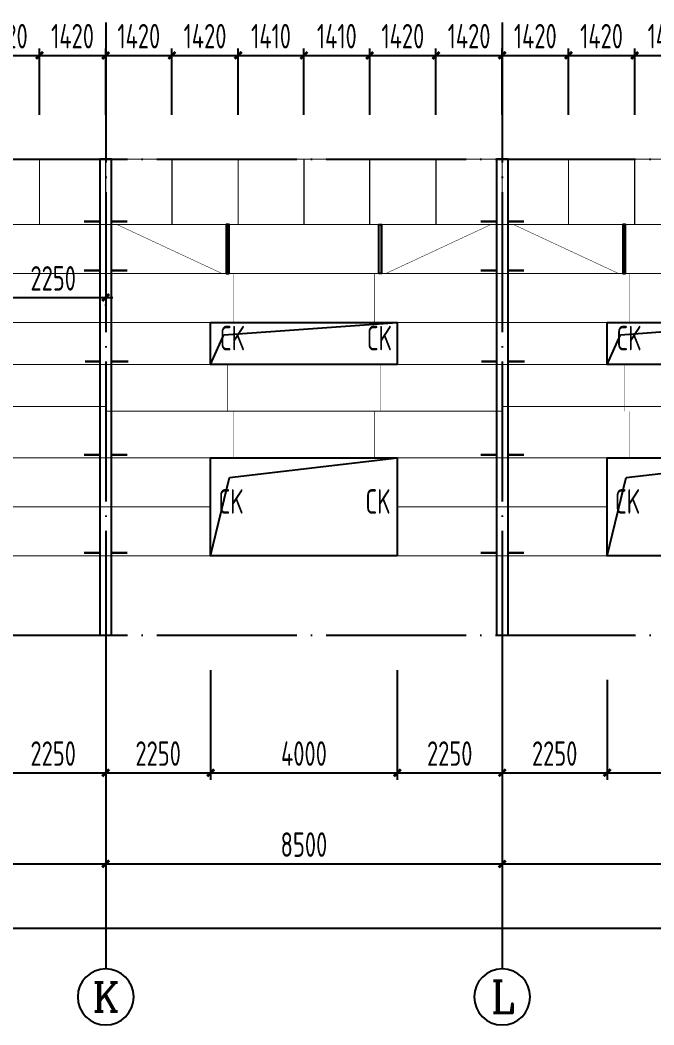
# Model space of a CAD drawing. Extents: x 753177 to 2169292, y -530934 to -273477.
# Drawn here: x 1785160 to 1798747, y -467485 to -445958 of the extents above; entities that cross this region are included whole.
import ezdxf
from ezdxf.enums import TextEntityAlignment as Align

# ---------------------------------------------------------------- set-up
doc = ezdxf.new("R2010")
doc.units = 0
doc.header["$LTSCALE"] = 1500
doc.header["$MEASUREMENT"] = 0
doc.linetypes.add('DOTE', pattern=[2.42, 2, -0.2, 0.02, -0.2])
doc.layers.get('Defpoints').update_dxf_attribs({"color": 252})
for name, color, linetype in [('AXIS', 3, 'Continuous'), ('AXIS_TEXT', 7, 'Continuous'), ('BOLT', 252, 'Continuous'), ('DIM', 3, 'Continuous'), ('THIN', 7, 'Continuous'), ('WINDOW', 4, 'Continuous')]:
    doc.layers.add(name, color=color, linetype=linetype)
doc.styles.add('_TCH_AXIS', font='COMPLEX', dxfattribs={"bigfont": 'GBCBIG'})
doc.styles.add('COMPLEX', font='COMPLEX')
doc.styles.add('TSSD_Dimension', font='Tssdeng.shx', dxfattribs={"width": 0.7, "bigfont": 'hztxt.shx'})
doc.styles.add('TSSD_Label', font='Tssdeng.shx', dxfattribs={"width": 0.7, "bigfont": 'hztxt.shx'})
doc.dimstyles.new('TSSD_150_150', dxfattribs={"dimtxt": 525, "dimasz": 150, "dimexe": 150, "dimexo": 375, "dimgap": 150, "dimtad": 1, "dimdec": 0, "dimzin": 0, "dimdsep": 46, "dimtxsty": 'TSSD_Dimension', "dimblk": 'ARCHTICK', "dimblk1": 'ARCHTICK', "dimblk2": 'ARCHTICK', "dimcen": 0, "dimdle": 150, "dimclrt": 7, "dimadec": 0, "dimazin": 0, "dimtfac": 1, "dimtdec": 0, "dimtix": 1, "dimtmove": 2, "dimatfit": 3, "dimfxl": 0, "dimtolj": 1, "dimtzin": 0, "dimarcsym": 0})

# ---------------------------------------------------------------- blocks, each defined once
blk = doc.blocks.new('_ArchTick')
at = {"color": 0, "linetype": 'ByBlock', "const_width": 0.4}
blk.add_lwpolyline([(-0.5, -0.5), (0.5, 0.5)], dxfattribs=at)
blk = doc.blocks.new('*D1140')
at = {"layer": 'AXIS', "color": 0, "lineweight": -2, "transparency": 16777216}
for p, q in [((1778495, -460660), (1778495, -464185)), ((1786995, -460660), (1786995, -464185)), ((1778345, -464035), (1787145, -464035))]:
    blk.add_line(p, q, dxfattribs=at)
at = {"layer": 'Defpoints', "color": 0, "transparency": 16777216}
for p in [(1778495, -460285), (1786995, -460285), (1786995, -464035)]:
    blk.add_point(p, dxfattribs=at)
at = {"layer": 'AXIS', "color": 0, "lineweight": -2, "transparency": 16777216, "xscale": 150, "yscale": 150, "zscale": 150, "rotation": 180}
blk.add_blockref('_ArchTick', (1778495, -464035), dxfattribs=at)
at = {"layer": 'AXIS', "color": 0, "lineweight": -2, "transparency": 16777216, "xscale": 150, "yscale": 150, "zscale": 150}
blk.add_blockref('_ArchTick', (1786995, -464035), dxfattribs=at)
at = {"layer": 'AXIS', "color": 7, "transparency": 16777216, "insert": (1782745, -463622), "char_height": 525, "attachment_point": 5, "style": 'TSSD_Dimension'}
blk.add_mtext('\\A1;8500', dxfattribs=at)
blk = doc.blocks.new('*D1141')
at = {"layer": 'AXIS', "color": 0, "lineweight": -2, "transparency": 16777216}
for p, q in [((1786995, -460660), (1786995, -464185)), ((1795495, -460660), (1795495, -464185)), ((1786845, -464035), (1795645, -464035))]:
    blk.add_line(p, q, dxfattribs=at)
at = {"layer": 'Defpoints', "color": 0, "transparency": 16777216}
for p in [(1786995, -460285), (1795495, -460285), (1795495, -464035)]:
    blk.add_point(p, dxfattribs=at)
at = {"layer": 'AXIS', "color": 0, "lineweight": -2, "transparency": 16777216, "xscale": 150, "yscale": 150, "zscale": 150, "rotation": 180}
blk.add_blockref('_ArchTick', (1786995, -464035), dxfattribs=at)
at = {"layer": 'AXIS', "color": 0, "lineweight": -2, "transparency": 16777216, "xscale": 150, "yscale": 150, "zscale": 150}
blk.add_blockref('_ArchTick', (1795495, -464035), dxfattribs=at)
at = {"layer": 'AXIS', "color": 7, "transparency": 16777216, "insert": (1791245, -463622), "char_height": 525, "attachment_point": 5, "style": 'TSSD_Dimension'}
blk.add_mtext('\\A1;8500', dxfattribs=at)
blk = doc.blocks.new('*D1142')
at = {"layer": 'AXIS', "color": 0, "lineweight": -2, "transparency": 16777216}
for p, q in [((1795495, -460660), (1795495, -464185)), ((1803995, -460660), (1803995, -464185)), ((1795345, -464035), (1804145, -464035))]:
    blk.add_line(p, q, dxfattribs=at)
at = {"layer": 'Defpoints', "color": 0, "transparency": 16777216}
for p in [(1795495, -460285), (1803995, -460285), (1803995, -464035)]:
    blk.add_point(p, dxfattribs=at)
at = {"layer": 'AXIS', "color": 0, "lineweight": -2, "transparency": 16777216, "xscale": 150, "yscale": 150, "zscale": 150, "rotation": 180}
blk.add_blockref('_ArchTick', (1795495, -464035), dxfattribs=at)
at = {"layer": 'AXIS', "color": 0, "lineweight": -2, "transparency": 16777216, "xscale": 150, "yscale": 150, "zscale": 150}
blk.add_blockref('_ArchTick', (1803995, -464035), dxfattribs=at)
at = {"layer": 'AXIS', "color": 7, "transparency": 16777216, "insert": (1799745, -463622), "char_height": 525, "attachment_point": 5, "style": 'TSSD_Dimension'}
blk.add_mtext('\\A1;8500', dxfattribs=at)
blk = doc.blocks.new('_AXISO')
blk.add_circle((0, 0), 0.5)
at = {"layer": 'AXIS_TEXT', "style": 'COMPLEX', "width": 1.041667}
blk.add_attdef('A', text='', height=0.56, dxfattribs=at).set_placement((-0.25, -0.28), (0.25, -0.28), align=Align.FIT)
blk = doc.blocks.new('*D1145')
at = {"layer": 'Defpoints', "color": 0, "transparency": 16777216}
for p in [(1710495, -459137), (1820995, -459137), (1820995, -465410)]:
    blk.add_point(p, dxfattribs=at)
at = {"layer": 'DIM', "color": 0, "lineweight": -2, "transparency": 16777216}
for p, q in [((1710495, -459512), (1710495, -465560)), ((1820995, -459512), (1820995, -465560)), ((1710345, -465410), (1821145, -465410))]:
    blk.add_line(p, q, dxfattribs=at)
at = {"layer": 'DIM', "color": 0, "lineweight": -2, "transparency": 16777216, "xscale": 150, "yscale": 150, "zscale": 150, "rotation": 180}
blk.add_blockref('_ArchTick', (1710495, -465410), dxfattribs=at)
at = {"layer": 'DIM', "color": 0, "lineweight": -2, "transparency": 16777216, "xscale": 150, "yscale": 150, "zscale": 150}
blk.add_blockref('_ArchTick', (1820995, -465410), dxfattribs=at)
at = {"layer": 'DIM', "color": 7, "transparency": 16777216, "insert": (1765745, -464998), "char_height": 525, "attachment_point": 5, "style": 'TSSD_Dimension'}
blk.add_mtext('\\A1;110500', dxfattribs=at)
blk = doc.blocks.new('*D1153')
at = {"layer": 'Defpoints', "color": 0, "transparency": 16777216}
for p in [(1786995, -459512), (1789245, -459512), (1789245, -462084)]:
    blk.add_point(p, dxfattribs=at)
at = {"layer": 'DIM', "color": 0, "lineweight": -2, "transparency": 16777216}
for p, q in [((1786995, -459887), (1786995, -462234)), ((1789245, -459887), (1789245, -462234)), ((1786845, -462084), (1789395, -462084))]:
    blk.add_line(p, q, dxfattribs=at)
at = {"layer": 'DIM', "color": 0, "lineweight": -2, "transparency": 16777216, "xscale": 150, "yscale": 150, "zscale": 150, "rotation": 180}
blk.add_blockref('_ArchTick', (1786995, -462084), dxfattribs=at)
at = {"layer": 'DIM', "color": 0, "lineweight": -2, "transparency": 16777216, "xscale": 150, "yscale": 150, "zscale": 150}
blk.add_blockref('_ArchTick', (1789245, -462084), dxfattribs=at)
at = {"layer": 'DIM', "color": 7, "transparency": 16777216, "insert": (1788120, -461672), "char_height": 525, "attachment_point": 5, "style": 'TSSD_Dimension'}
blk.add_mtext('\\A1;2250', dxfattribs=at)
blk = doc.blocks.new('*D1154')
at = {"layer": 'Defpoints', "color": 0, "transparency": 16777216}
for p in [(1789245, -459512), (1793245, -459512), (1793245, -462084)]:
    blk.add_point(p, dxfattribs=at)
at = {"layer": 'DIM', "color": 0, "lineweight": -2, "transparency": 16777216}
for p, q in [((1789245, -459887), (1789245, -462234)), ((1793245, -459887), (1793245, -462234)), ((1789095, -462084), (1793395, -462084))]:
    blk.add_line(p, q, dxfattribs=at)
at = {"layer": 'DIM', "color": 0, "lineweight": -2, "transparency": 16777216, "xscale": 150, "yscale": 150, "zscale": 150, "rotation": 180}
blk.add_blockref('_ArchTick', (1789245, -462084), dxfattribs=at)
at = {"layer": 'DIM', "color": 0, "lineweight": -2, "transparency": 16777216, "xscale": 150, "yscale": 150, "zscale": 150}
blk.add_blockref('_ArchTick', (1793245, -462084), dxfattribs=at)
at = {"layer": 'DIM', "color": 7, "transparency": 16777216, "insert": (1791245, -461672), "char_height": 525, "attachment_point": 5, "style": 'TSSD_Dimension'}
blk.add_mtext('\\A1;4000', dxfattribs=at)
blk = doc.blocks.new('*D1155')
at = {"layer": 'Defpoints', "color": 0, "transparency": 16777216}
for p in [(1793245, -459512), (1795495, -459512), (1795495, -462084)]:
    blk.add_point(p, dxfattribs=at)
at = {"layer": 'DIM', "color": 0, "lineweight": -2, "transparency": 16777216}
for p, q in [((1793245, -459887), (1793245, -462234)), ((1795495, -459887), (1795495, -462234)), ((1793095, -462084), (1795645, -462084))]:
    blk.add_line(p, q, dxfattribs=at)
at = {"layer": 'DIM', "color": 0, "lineweight": -2, "transparency": 16777216, "xscale": 150, "yscale": 150, "zscale": 150, "rotation": 180}
blk.add_blockref('_ArchTick', (1793245, -462084), dxfattribs=at)
at = {"layer": 'DIM', "color": 0, "lineweight": -2, "transparency": 16777216, "xscale": 150, "yscale": 150, "zscale": 150}
blk.add_blockref('_ArchTick', (1795495, -462084), dxfattribs=at)
at = {"layer": 'DIM', "color": 7, "transparency": 16777216, "insert": (1794370, -461672), "char_height": 525, "attachment_point": 5, "style": 'TSSD_Dimension'}
blk.add_mtext('\\A1;2250', dxfattribs=at)
blk = doc.blocks.new('*D1159')
at = {"layer": 'Defpoints', "color": 0, "transparency": 16777216}
for p in [(1795495, -459716), (1797745, -459716), (1797745, -462084)]:
    blk.add_point(p, dxfattribs=at)
at = {"layer": 'DIM', "color": 0, "lineweight": -2, "transparency": 16777216}
for p, q in [((1795495, -460091), (1795495, -462234)), ((1797745, -460091), (1797745, -462234)), ((1795345, -462084), (1797895, -462084))]:
    blk.add_line(p, q, dxfattribs=at)
at = {"layer": 'DIM', "color": 0, "lineweight": -2, "transparency": 16777216, "xscale": 150, "yscale": 150, "zscale": 150, "rotation": 180}
blk.add_blockref('_ArchTick', (1795495, -462084), dxfattribs=at)
at = {"layer": 'DIM', "color": 0, "lineweight": -2, "transparency": 16777216, "xscale": 150, "yscale": 150, "zscale": 150}
blk.add_blockref('_ArchTick', (1797745, -462084), dxfattribs=at)
at = {"layer": 'DIM', "color": 7, "transparency": 16777216, "insert": (1796620, -461672), "char_height": 525, "attachment_point": 5, "style": 'TSSD_Dimension'}
blk.add_mtext('\\A1;2250', dxfattribs=at)
blk = doc.blocks.new('*D1160')
at = {"layer": 'Defpoints', "color": 0, "transparency": 16777216}
for p in [(1797745, -459716), (1801745, -459716), (1801745, -462084)]:
    blk.add_point(p, dxfattribs=at)
at = {"layer": 'DIM', "color": 0, "lineweight": -2, "transparency": 16777216}
for p, q in [((1797745, -460091), (1797745, -462234)), ((1801745, -460091), (1801745, -462234)), ((1797595, -462084), (1801895, -462084))]:
    blk.add_line(p, q, dxfattribs=at)
at = {"layer": 'DIM', "color": 0, "lineweight": -2, "transparency": 16777216, "xscale": 150, "yscale": 150, "zscale": 150, "rotation": 180}
blk.add_blockref('_ArchTick', (1797745, -462084), dxfattribs=at)
at = {"layer": 'DIM', "color": 0, "lineweight": -2, "transparency": 16777216, "xscale": 150, "yscale": 150, "zscale": 150}
blk.add_blockref('_ArchTick', (1801745, -462084), dxfattribs=at)
at = {"layer": 'DIM', "color": 7, "transparency": 16777216, "insert": (1799745, -461672), "char_height": 525, "attachment_point": 5, "style": 'TSSD_Dimension'}
blk.add_mtext('\\A1;4000', dxfattribs=at)
blk = doc.blocks.new('*D1164')
at = {"layer": 'Defpoints', "color": 0, "transparency": 16777216}
for p in [(1784745, -459716), (1786995, -459716), (1786995, -462084)]:
    blk.add_point(p, dxfattribs=at)
at = {"layer": 'DIM', "color": 0, "lineweight": -2, "transparency": 16777216}
for p, q in [((1784745, -460091), (1784745, -462234)), ((1786995, -460091), (1786995, -462234)), ((1784595, -462084), (1787145, -462084))]:
    blk.add_line(p, q, dxfattribs=at)
at = {"layer": 'DIM', "color": 0, "lineweight": -2, "transparency": 16777216, "xscale": 150, "yscale": 150, "zscale": 150, "rotation": 180}
blk.add_blockref('_ArchTick', (1784745, -462084), dxfattribs=at)
at = {"layer": 'DIM', "color": 0, "lineweight": -2, "transparency": 16777216, "xscale": 150, "yscale": 150, "zscale": 150}
blk.add_blockref('_ArchTick', (1786995, -462084), dxfattribs=at)
at = {"layer": 'DIM', "color": 7, "transparency": 16777216, "insert": (1785870, -461672), "char_height": 525, "attachment_point": 5, "style": 'TSSD_Dimension'}
blk.add_mtext('\\A1;2250', dxfattribs=at)
blk = doc.blocks.new('*D1021')
at = {"layer": 'Defpoints', "color": 0, "transparency": 16777216}
for p in [(1785575, -446715), (1784155, -448365), (1785575, -448365)]:
    blk.add_point(p, dxfattribs=at)
at = {"layer": 'DIM', "color": 0, "lineweight": -2, "transparency": 16777216}
for p, q in [((1784155, -447990), (1784155, -446565)), ((1785575, -447990), (1785575, -446565)), ((1784005, -446715), (1785725, -446715))]:
    blk.add_line(p, q, dxfattribs=at)
at = {"layer": 'DIM', "color": 0, "lineweight": -2, "transparency": 16777216, "xscale": 150, "yscale": 150, "zscale": 150, "rotation": 180}
blk.add_blockref('_ArchTick', (1784155, -446715), dxfattribs=at)
at = {"layer": 'DIM', "color": 0, "lineweight": -2, "transparency": 16777216, "xscale": 150, "yscale": 150, "zscale": 150}
blk.add_blockref('_ArchTick', (1785575, -446715), dxfattribs=at)
at = {"layer": 'DIM', "color": 7, "transparency": 16777216, "insert": (1784865, -446303), "char_height": 525, "attachment_point": 5, "style": 'TSSD_Dimension'}
blk.add_mtext('\\A1;1420', dxfattribs=at)
blk = doc.blocks.new('*D1022')
at = {"layer": 'Defpoints', "color": 0, "transparency": 16777216}
for p in [(1786995, -446715), (1785575, -448365), (1786995, -448365)]:
    blk.add_point(p, dxfattribs=at)
at = {"layer": 'DIM', "color": 0, "lineweight": -2, "transparency": 16777216}
for p, q in [((1785575, -447990), (1785575, -446565)), ((1786995, -447990), (1786995, -446565)), ((1785425, -446715), (1787145, -446715))]:
    blk.add_line(p, q, dxfattribs=at)
at = {"layer": 'DIM', "color": 0, "lineweight": -2, "transparency": 16777216, "xscale": 150, "yscale": 150, "zscale": 150, "rotation": 180}
blk.add_blockref('_ArchTick', (1785575, -446715), dxfattribs=at)
at = {"layer": 'DIM', "color": 0, "lineweight": -2, "transparency": 16777216, "xscale": 150, "yscale": 150, "zscale": 150}
blk.add_blockref('_ArchTick', (1786995, -446715), dxfattribs=at)
at = {"layer": 'DIM', "color": 7, "transparency": 16777216, "insert": (1786285, -446303), "char_height": 525, "attachment_point": 5, "style": 'TSSD_Dimension'}
blk.add_mtext('\\A1;1420', dxfattribs=at)
blk = doc.blocks.new('*D1023')
at = {"layer": 'Defpoints', "color": 0, "transparency": 16777216}
for p in [(1788415, -446715), (1786995, -448365), (1788415, -448365)]:
    blk.add_point(p, dxfattribs=at)
at = {"layer": 'DIM', "color": 0, "lineweight": -2, "transparency": 16777216}
for p, q in [((1786995, -447990), (1786995, -446565)), ((1788415, -447990), (1788415, -446565)), ((1786845, -446715), (1788565, -446715))]:
    blk.add_line(p, q, dxfattribs=at)
at = {"layer": 'DIM', "color": 0, "lineweight": -2, "transparency": 16777216, "xscale": 150, "yscale": 150, "zscale": 150, "rotation": 180}
blk.add_blockref('_ArchTick', (1786995, -446715), dxfattribs=at)
at = {"layer": 'DIM', "color": 0, "lineweight": -2, "transparency": 16777216, "xscale": 150, "yscale": 150, "zscale": 150}
blk.add_blockref('_ArchTick', (1788415, -446715), dxfattribs=at)
at = {"layer": 'DIM', "color": 7, "transparency": 16777216, "insert": (1787705, -446303), "char_height": 525, "attachment_point": 5, "style": 'TSSD_Dimension'}
blk.add_mtext('\\A1;1420', dxfattribs=at)
blk = doc.blocks.new('*D1024')
at = {"layer": 'Defpoints', "color": 0, "transparency": 16777216}
for p in [(1789835, -446715), (1788415, -448365), (1789835, -448365)]:
    blk.add_point(p, dxfattribs=at)
at = {"layer": 'DIM', "color": 0, "lineweight": -2, "transparency": 16777216}
for p, q in [((1788415, -447990), (1788415, -446565)), ((1789835, -447990), (1789835, -446565)), ((1788265, -446715), (1789985, -446715))]:
    blk.add_line(p, q, dxfattribs=at)
at = {"layer": 'DIM', "color": 0, "lineweight": -2, "transparency": 16777216, "xscale": 150, "yscale": 150, "zscale": 150, "rotation": 180}
blk.add_blockref('_ArchTick', (1788415, -446715), dxfattribs=at)
at = {"layer": 'DIM', "color": 0, "lineweight": -2, "transparency": 16777216, "xscale": 150, "yscale": 150, "zscale": 150}
blk.add_blockref('_ArchTick', (1789835, -446715), dxfattribs=at)
at = {"layer": 'DIM', "color": 7, "transparency": 16777216, "insert": (1789125, -446303), "char_height": 525, "attachment_point": 5, "style": 'TSSD_Dimension'}
blk.add_mtext('\\A1;1420', dxfattribs=at)
blk = doc.blocks.new('*D1025')
at = {"layer": 'Defpoints', "color": 0, "transparency": 16777216}
for p in [(1791245, -446715), (1789835, -448365), (1791245, -448365)]:
    blk.add_point(p, dxfattribs=at)
at = {"layer": 'DIM', "color": 0, "lineweight": -2, "transparency": 16777216}
for p, q in [((1789835, -447990), (1789835, -446565)), ((1791245, -447990), (1791245, -446565)), ((1789685, -446715), (1791395, -446715))]:
    blk.add_line(p, q, dxfattribs=at)
at = {"layer": 'DIM', "color": 0, "lineweight": -2, "transparency": 16777216, "xscale": 150, "yscale": 150, "zscale": 150, "rotation": 180}
blk.add_blockref('_ArchTick', (1789835, -446715), dxfattribs=at)
at = {"layer": 'DIM', "color": 0, "lineweight": -2, "transparency": 16777216, "xscale": 150, "yscale": 150, "zscale": 150}
blk.add_blockref('_ArchTick', (1791245, -446715), dxfattribs=at)
at = {"layer": 'DIM', "color": 7, "transparency": 16777216, "insert": (1790540, -446303), "char_height": 525, "attachment_point": 5, "style": 'TSSD_Dimension'}
blk.add_mtext('\\A1;1410', dxfattribs=at)
blk = doc.blocks.new('*D1026')
at = {"layer": 'Defpoints', "color": 0, "transparency": 16777216}
for p in [(1792655, -446715), (1791245, -448365), (1792655, -448365)]:
    blk.add_point(p, dxfattribs=at)
at = {"layer": 'DIM', "color": 0, "lineweight": -2, "transparency": 16777216}
for p, q in [((1791245, -447990), (1791245, -446565)), ((1792655, -447990), (1792655, -446565)), ((1791095, -446715), (1792805, -446715))]:
    blk.add_line(p, q, dxfattribs=at)
at = {"layer": 'DIM', "color": 0, "lineweight": -2, "transparency": 16777216, "xscale": 150, "yscale": 150, "zscale": 150, "rotation": 180}
blk.add_blockref('_ArchTick', (1791245, -446715), dxfattribs=at)
at = {"layer": 'DIM', "color": 0, "lineweight": -2, "transparency": 16777216, "xscale": 150, "yscale": 150, "zscale": 150}
blk.add_blockref('_ArchTick', (1792655, -446715), dxfattribs=at)
at = {"layer": 'DIM', "color": 7, "transparency": 16777216, "insert": (1791950, -446303), "char_height": 525, "attachment_point": 5, "style": 'TSSD_Dimension'}
blk.add_mtext('\\A1;1410', dxfattribs=at)
blk = doc.blocks.new('*D1027')
at = {"layer": 'Defpoints', "color": 0, "transparency": 16777216}
for p in [(1794075, -446715), (1792655, -448365), (1794075, -448365)]:
    blk.add_point(p, dxfattribs=at)
at = {"layer": 'DIM', "color": 0, "lineweight": -2, "transparency": 16777216}
for p, q in [((1792655, -447990), (1792655, -446565)), ((1794075, -447990), (1794075, -446565)), ((1792505, -446715), (1794225, -446715))]:
    blk.add_line(p, q, dxfattribs=at)
at = {"layer": 'DIM', "color": 0, "lineweight": -2, "transparency": 16777216, "xscale": 150, "yscale": 150, "zscale": 150, "rotation": 180}
blk.add_blockref('_ArchTick', (1792655, -446715), dxfattribs=at)
at = {"layer": 'DIM', "color": 0, "lineweight": -2, "transparency": 16777216, "xscale": 150, "yscale": 150, "zscale": 150}
blk.add_blockref('_ArchTick', (1794075, -446715), dxfattribs=at)
at = {"layer": 'DIM', "color": 7, "transparency": 16777216, "insert": (1793365, -446303), "char_height": 525, "attachment_point": 5, "style": 'TSSD_Dimension'}
blk.add_mtext('\\A1;1420', dxfattribs=at)
blk = doc.blocks.new('*D1028')
at = {"layer": 'Defpoints', "color": 0, "transparency": 16777216}
for p in [(1795495, -446715), (1794075, -448365), (1795495, -448365)]:
    blk.add_point(p, dxfattribs=at)
at = {"layer": 'DIM', "color": 0, "lineweight": -2, "transparency": 16777216}
for p, q in [((1794075, -447990), (1794075, -446565)), ((1795495, -447990), (1795495, -446565)), ((1793925, -446715), (1795645, -446715))]:
    blk.add_line(p, q, dxfattribs=at)
at = {"layer": 'DIM', "color": 0, "lineweight": -2, "transparency": 16777216, "xscale": 150, "yscale": 150, "zscale": 150, "rotation": 180}
blk.add_blockref('_ArchTick', (1794075, -446715), dxfattribs=at)
at = {"layer": 'DIM', "color": 0, "lineweight": -2, "transparency": 16777216, "xscale": 150, "yscale": 150, "zscale": 150}
blk.add_blockref('_ArchTick', (1795495, -446715), dxfattribs=at)
at = {"layer": 'DIM', "color": 7, "transparency": 16777216, "insert": (1794785, -446303), "char_height": 525, "attachment_point": 5, "style": 'TSSD_Dimension'}
blk.add_mtext('\\A1;1420', dxfattribs=at)
blk = doc.blocks.new('*D1029')
at = {"layer": 'Defpoints', "color": 0, "transparency": 16777216}
for p in [(1796915, -446715), (1795495, -448365), (1796915, -448365)]:
    blk.add_point(p, dxfattribs=at)
at = {"layer": 'DIM', "color": 0, "lineweight": -2, "transparency": 16777216}
for p, q in [((1795495, -447990), (1795495, -446565)), ((1796915, -447990), (1796915, -446565)), ((1795345, -446715), (1797065, -446715))]:
    blk.add_line(p, q, dxfattribs=at)
at = {"layer": 'DIM', "color": 0, "lineweight": -2, "transparency": 16777216, "xscale": 150, "yscale": 150, "zscale": 150, "rotation": 180}
blk.add_blockref('_ArchTick', (1795495, -446715), dxfattribs=at)
at = {"layer": 'DIM', "color": 0, "lineweight": -2, "transparency": 16777216, "xscale": 150, "yscale": 150, "zscale": 150}
blk.add_blockref('_ArchTick', (1796915, -446715), dxfattribs=at)
at = {"layer": 'DIM', "color": 7, "transparency": 16777216, "insert": (1796205, -446303), "char_height": 525, "attachment_point": 5, "style": 'TSSD_Dimension'}
blk.add_mtext('\\A1;1420', dxfattribs=at)
blk = doc.blocks.new('*D1030')
at = {"layer": 'Defpoints', "color": 0, "transparency": 16777216}
for p in [(1798335, -446715), (1796915, -448365), (1798335, -448365)]:
    blk.add_point(p, dxfattribs=at)
at = {"layer": 'DIM', "color": 0, "lineweight": -2, "transparency": 16777216}
for p, q in [((1796915, -447990), (1796915, -446565)), ((1798335, -447990), (1798335, -446565)), ((1796765, -446715), (1798485, -446715))]:
    blk.add_line(p, q, dxfattribs=at)
at = {"layer": 'DIM', "color": 0, "lineweight": -2, "transparency": 16777216, "xscale": 150, "yscale": 150, "zscale": 150, "rotation": 180}
blk.add_blockref('_ArchTick', (1796915, -446715), dxfattribs=at)
at = {"layer": 'DIM', "color": 0, "lineweight": -2, "transparency": 16777216, "xscale": 150, "yscale": 150, "zscale": 150}
blk.add_blockref('_ArchTick', (1798335, -446715), dxfattribs=at)
at = {"layer": 'DIM', "color": 7, "transparency": 16777216, "insert": (1797625, -446303), "char_height": 525, "attachment_point": 5, "style": 'TSSD_Dimension'}
blk.add_mtext('\\A1;1420', dxfattribs=at)
blk = doc.blocks.new('*D1031')
at = {"layer": 'Defpoints', "color": 0, "transparency": 16777216}
for p in [(1799745, -446715), (1798335, -448365), (1799745, -448365)]:
    blk.add_point(p, dxfattribs=at)
at = {"layer": 'DIM', "color": 0, "lineweight": -2, "transparency": 16777216}
for p, q in [((1798335, -447990), (1798335, -446565)), ((1799745, -447990), (1799745, -446565)), ((1798185, -446715), (1799895, -446715))]:
    blk.add_line(p, q, dxfattribs=at)
at = {"layer": 'DIM', "color": 0, "lineweight": -2, "transparency": 16777216, "xscale": 150, "yscale": 150, "zscale": 150, "rotation": 180}
blk.add_blockref('_ArchTick', (1798335, -446715), dxfattribs=at)
at = {"layer": 'DIM', "color": 0, "lineweight": -2, "transparency": 16777216, "xscale": 150, "yscale": 150, "zscale": 150}
blk.add_blockref('_ArchTick', (1799745, -446715), dxfattribs=at)
at = {"layer": 'DIM', "color": 7, "transparency": 16777216, "insert": (1799040, -446303), "char_height": 525, "attachment_point": 5, "style": 'TSSD_Dimension'}
blk.add_mtext('\\A1;1410', dxfattribs=at)
blk = doc.blocks.new('*D1061')
at = {"layer": 'Defpoints', "color": 0, "transparency": 16777216}
for p in [(1784745, -451707), (1786995, -451707), (1786995, -451904)]:
    blk.add_point(p, dxfattribs=at)
at = {"layer": 'DIM', "color": 0, "lineweight": -2, "transparency": 16777216}
for p, q in [((1784595, -451904), (1787145, -451904)), ((1784745, -452082), (1784745, -452054)), ((1786995, -452082), (1786995, -452054))]:
    blk.add_line(p, q, dxfattribs=at)
at = {"layer": 'DIM', "color": 0, "lineweight": -2, "transparency": 16777216, "xscale": 150, "yscale": 150, "zscale": 150, "rotation": 180}
blk.add_blockref('_ArchTick', (1784745, -451904), dxfattribs=at)
at = {"layer": 'DIM', "color": 0, "lineweight": -2, "transparency": 16777216, "xscale": 150, "yscale": 150, "zscale": 150}
blk.add_blockref('_ArchTick', (1786995, -451904), dxfattribs=at)
at = {"layer": 'DIM', "color": 7, "transparency": 16777216, "insert": (1785870, -451491), "char_height": 525, "attachment_point": 5, "style": 'TSSD_Dimension'}
blk.add_mtext('\\A1;2250', dxfattribs=at)

msp = doc.modelspace()

# ---------------------------------------------------------------- linework, layer by layer
at = {"color": 2, "linetype": 'ByBlock'}
for points, const_width in [([(1710195.3, -448937.2), (1821295.3, -448937.2)], 25), ([(1710195.3, -450337.2), (1821295.3, -450337.2)], 25), ([(1787234.4, -450337.2), (1789489.4, -451387.2)], 10), ([(1789609.4, -450337.2), (1789609.4, -451387.2)], 10), ([(1792881.3, -450337.2), (1792881.3, -451387.2)], 10), ([(1795256.3, -450337.2), (1793001.3, -451387.2)], 10), ([(1795734.4, -450337.2), (1797989.4, -451387.2)], 10), ([(1798109.4, -450337.2), (1798109.4, -451387.2)], 10), ([(1733745.3, -451387.2), (1821295.3, -451387.2)], 25), ([(1786995.3, -451387.2), (1797745.3, -451387.2)], 25), ([(1789729.4, -451387.2), (1789729.4, -452437.2)], 10), ([(1792761.3, -451387.2), (1792761.3, -452437.2)], 10), ([(1798229.4, -451387.2), (1798229.4, -452437.2)], 10), ([(1710495.3, -452437.2), (1821295.3, -452437.2)], 25), ([(1710495.3, -453337.2), (1821295.3, -453337.2)], 25), ([(1789609.4, -453337.2), (1789609.4, -454337.2)], 10), ([(1792881.3, -453337.2), (1792881.3, -454337.2)], 10), ([(1798109.4, -453337.2), (1798109.4, -454337.2)], 10), ([(1786995.3, -454337.2), (1795495.3, -454337.2)], 25), ([(1789729.4, -454337.2), (1789729.4, -455337.2)], 10), ([(1792761.3, -454337.2), (1792761.3, -455337.2)], 10), ([(1798229.4, -454337.2), (1798229.4, -455337.2)], 10), ([(1784745.3, -455337.2), (1797745.3, -455337.2)], 25), ([(1784745.3, -456387.2), (1789245.3, -456387.2)], 25), ([(1793245.3, -456387.2), (1797745.3, -456387.2)], 25), ([(1784745.3, -457437.2), (1797745.3, -457437.2)], 25)]:
    msp.add_lwpolyline(points, dxfattribs=dict(at, const_width=const_width))
at = {"color": 4, "linetype": 'ByBlock'}
for points in [[(1787120.3, -448937.2), (1786870.3, -448937.2), (1786870.3, -459137.2), (1787120.3, -459137.2)], [(1795620.3, -448937.2), (1795370.3, -448937.2), (1795370.3, -459137.2), (1795620.3, -459137.2)]]:
    msp.add_lwpolyline(points, close=True, dxfattribs=at)
at = {"color": 2, "linetype": 'ByBlock'}
for points in [[(1789639.4, -451387.2), (1789639.4, -450337.2), (1789579.4, -450337.2), (1789579.4, -451387.2)], [(1792851.3, -451387.2), (1792851.3, -450337.2), (1792911.3, -450337.2), (1792911.3, -451387.2)], [(1798139.4, -451387.2), (1798139.4, -450337.2), (1798079.4, -450337.2), (1798079.4, -451387.2)]]:
    msp.add_lwpolyline(points, close=True, dxfattribs=at)
at = {"layer": 'AXIS', "color": 252, "linetype": 'DOTE'}
for p, q in [((1786995.3, -446011.3), (1786995.3, -460284.8)), ((1795495.3, -446011.3), (1795495.3, -460284.8))]:
    msp.add_line(p, q, dxfattribs=at)
at = {"layer": 'AXIS', "color": 253, "linetype": 'DOTE'}
for p, q in [((1708230.6, -448937.2), (1821802.2, -448937.2)), ((1708230.6, -459137.2), (1821802.2, -459137.2))]:
    msp.add_line(p, q, dxfattribs=at)
at = {"layer": 'AXIS'}
for p, q in [((1786995.3, -460284.8), (1786995.3, -466284.8)), ((1795495.3, -460284.8), (1795495.3, -466284.8))]:
    msp.add_line(p, q, dxfattribs=at)
at = {"layer": 'BOLT', "color": 2}
for p, q in [((1789527.6, -452698.4), (1793245.3, -452437.2)), ((1798027.6, -452698.4), (1801745.3, -452437.2)), ((1789245.3, -453337.2), (1789527.6, -452698.4)), ((1797745.3, -453337.2), (1798027.6, -452698.4)), ((1789652.3, -455760.9), (1793245.3, -455337.2)), ((1798152.3, -455760.9), (1801745.3, -455337.2)), ((1789245.3, -457437.2), (1789652.3, -455760.9)), ((1797745.3, -457437.2), (1798152.3, -455760.9))]:
    msp.add_line(p, q, dxfattribs=at)
at = {"layer": 'BOLT', "color": 2, "const_width": 25}
for points in [[(1785575.3, -450337.2), (1785575.3, -448937.2)], [(1786995.3, -450337.2), (1786995.3, -448937.2)], [(1788415.3, -450337.2), (1788415.3, -448937.2)], [(1789835.3, -450337.2), (1789835.3, -448937.2)], [(1791245.3, -450337.2), (1791245.3, -448937.2)], [(1792655.3, -450337.2), (1792655.3, -448937.2)], [(1794075.3, -450337.2), (1794075.3, -448937.2)], [(1795495.3, -450337.2), (1795495.3, -448937.2)], [(1796915.3, -450337.2), (1796915.3, -448937.2)], [(1798335.3, -450337.2), (1798335.3, -448937.2)], [(1778495.3, -454237.2), (1786995.3, -454237.2)], [(1795495.3, -454237.2), (1803995.3, -454237.2)]]:
    msp.add_lwpolyline(points, dxfattribs=at)
at = {"layer": 'BOLT', "color": 2}
for points in [[(1789245.3, -452437.2), (1793245.3, -452437.2), (1793245.3, -453337.2), (1789245.3, -453337.2)], [(1797745.3, -452437.2), (1801745.3, -452437.2), (1801745.3, -453337.2), (1797745.3, -453337.2)], [(1793245.3, -457437.2), (1789245.3, -457437.2), (1789245.3, -455337.2), (1793245.3, -455337.2)], [(1801745.3, -457437.2), (1797745.3, -457437.2), (1797745.3, -455337.2), (1801745.3, -455337.2)]]:
    msp.add_lwpolyline(points, close=True, dxfattribs=at)
at = {"layer": 'WINDOW', "linetype": 'ByBlock', "const_width": 50}
for points in [[(1786530, -450271), (1786869.8, -450271)], [(1787119.8, -450270.9), (1787459.7, -450270.9)], [(1795030, -450271), (1795369.8, -450271)], [(1795619.8, -450270.9), (1795959.7, -450270.9)], [(1786530, -451321), (1786869.8, -451321)], [(1787119.8, -451320.9), (1787459.7, -451320.9)], [(1795030, -451321), (1795369.8, -451321)], [(1795619.8, -451320.9), (1795959.7, -451320.9)], [(1786549, -453271), (1786888.8, -453271)], [(1787138.8, -453270.9), (1787478.6, -453270.9)], [(1795049, -453271), (1795388.8, -453271)], [(1795638.8, -453270.9), (1795978.6, -453270.9)], [(1786530, -455271), (1786869.8, -455271)], [(1787119.8, -455270.9), (1787459.7, -455270.9)], [(1795030, -455271), (1795369.8, -455271)], [(1795619.8, -455270.9), (1795959.7, -455270.9)], [(1786530, -457371), (1786869.8, -457371)], [(1787119.8, -457370.9), (1787459.7, -457370.9)], [(1795030, -457371), (1795369.8, -457371)], [(1795619.8, -457370.9), (1795959.7, -457370.9)]]:
    msp.add_lwpolyline(points, dxfattribs=at)

# ---------------------------------------------------------------- block references
at = {"layer": 'AXIS'}
ref = msp.add_blockref('_AXISO', (1786995.3, -466884.8), dxfattribs=dict(at, xscale=-1200, yscale=1200, zscale=1200))
ref.add_attrib('A', 'K', dxfattribs={"layer": 'AXIS_TEXT', "height": 622.9, "style": '_TCH_AXIS'}).set_placement((1786713.6, -467196.2), (1787277.1, -467196.2), align=Align.FIT)
ref = msp.add_blockref('_AXISO', (1795495.3, -466884.8), dxfattribs=dict(at, xscale=-1200, yscale=1200, zscale=1200))
ref.add_attrib('A', 'L', dxfattribs={"layer": 'AXIS_TEXT', "height": 683.5, "style": '_TCH_AXIS'}).set_placement((1795251.2, -467226.6), (1795739.5, -467226.6), align=Align.FIT)

# ---------------------------------------------------------------- texts
at = {"layer": 'THIN', "style": 'TSSD_Label', "width": 0.7}
for p in [(1789984, -453191.1), (1793133.4, -453191.1), (1798484, -453191.1), (1789954, -456691.1), (1793103.4, -456691.1), (1798454, -456691.1)]:
    msp.add_text('CK', height=525, dxfattribs=at).set_placement(p, align=Align.BOTTOM_RIGHT)

# ---------------------------------------------------------------- dimensions: what is measured, and where the dimension line sits
at = {"layer": 'AXIS'}
for p1, p2, picture, middle in [((1778495.3, -460284.8), (1786995.3, -460284.8), '*D1140', (1782745.3, -463622.3)), ((1786995.3, -460284.8), (1795495.3, -460284.8), '*D1141', (1791245.3, -463622.3)), ((1795495.3, -460284.8), (1803995.3, -460284.8), '*D1142', (1799745.3, -463622.3))]:
    dim = msp.add_aligned_dim(p1=p1, p2=p2, distance=-3750, dimstyle='TSSD_150_150', dxfattribs=at)
    dim.commit()
    dim.dimension.update_dxf_attribs({"geometry": picture, "text_midpoint": middle})
at = {"layer": 'DIM'}
for base, p1, p2, picture, middle in [((1785575.3, -446715.4), (1784155.3, -448364.6), (1785575.3, -448364.6), '*D1021', (1784865.3, -446302.9)), ((1786995.3, -446715.4), (1785575.3, -448364.6), (1786995.3, -448364.6), '*D1022', (1786285.3, -446302.9)), ((1788415.3, -446715.4), (1786995.3, -448364.6), (1788415.3, -448364.6), '*D1023', (1787705.3, -446302.9)), ((1789835.3, -446715.4), (1788415.3, -448364.6), (1789835.3, -448364.6), '*D1024', (1789125.3, -446302.9)), ((1791245.3, -446715.4), (1789835.3, -448364.6), (1791245.3, -448364.6), '*D1025', (1790540.3, -446302.9)), ((1792655.3, -446715.4), (1791245.3, -448364.6), (1792655.3, -448364.6), '*D1026', (1791950.3, -446302.9)), ((1794075.3, -446715.4), (1792655.3, -448364.6), (1794075.3, -448364.6), '*D1027', (1793365.3, -446302.9)), ((1795495.3, -446715.4), (1794075.3, -448364.6), (1795495.3, -448364.6), '*D1028', (1794785.3, -446302.9)), ((1796915.3, -446715.4), (1795495.3, -448364.6), (1796915.3, -448364.6), '*D1029', (1796205.3, -446302.9)), ((1798335.3, -446715.4), (1796915.3, -448364.6), (1798335.3, -448364.6), '*D1030', (1797625.3, -446302.9)), ((1799745.3, -446715.4), (1798335.3, -448364.6), (1799745.3, -448364.6), '*D1031', (1799040.3, -446302.9)), ((1786995.3, -451903.6), (1784745.3, -451706.6), (1786995.3, -451706.6), '*D1061', (1785870.3, -451491.1)), ((1820995.3, -465410.1), (1710495.3, -459137.2), (1820995.3, -459137.2), '*D1145', (1765745.3, -464997.6)), ((1789245.3, -462084.5), (1786995.3, -459512.2), (1789245.3, -459512.2), '*D1153', (1788120.3, -461672)), ((1793245.3, -462084.5), (1789245.3, -459512.2), (1793245.3, -459512.2), '*D1154', (1791245.3, -461672)), ((1795495.3, -462084.5), (1793245.3, -459512.2), (1795495.3, -459512.2), '*D1155', (1794370.3, -461672)), ((1786995.3, -462084.5), (1784745.3, -459715.9), (1786995.3, -459715.9), '*D1164', (1785870.3, -461672)), ((1797745.3, -462084.5), (1795495.3, -459715.9), (1797745.3, -459715.9), '*D1159', (1796620.3, -461672)), ((1801745.3, -462084.5), (1797745.3, -459715.9), (1801745.3, -459715.9), '*D1160', (1799745.3, -461672))]:
    dim = msp.add_linear_dim(base=base, p1=p1, p2=p2, dimstyle='TSSD_150_150', dxfattribs=at)
    dim.commit()
    dim.dimension.update_dxf_attribs({"geometry": picture, "text_midpoint": middle})

doc.saveas('drawing.dxf')
